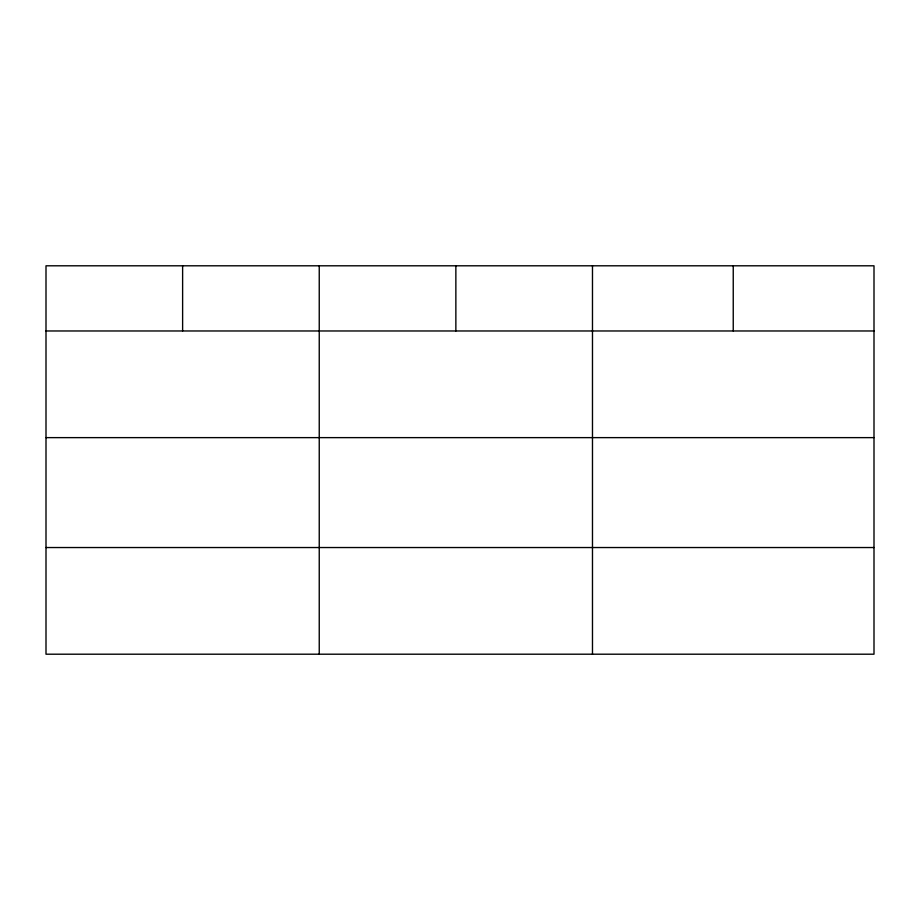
<?xml version="1.0" encoding="UTF-8"?>
<svg xmlns="http://www.w3.org/2000/svg" width="920" height="920" viewBox="0 0 920 920"><rect width="100%" height="100%" fill="white"/><g stroke="black" fill="none" stroke-linecap="round" stroke-linejoin="round"><path stroke-width="1.38" d="M874 437.632L874 265.799L46 265.799L46 654.2L874 654.2L874 437.632L46 437.632M46 330.97L874 330.97M46 547.538L874 547.538M733.24 265.799L733.24 330.97M592.48 265.799L592.48 654.2M455.86 265.799L455.86 330.97M319.24 265.799L319.24 654.2M182.62 265.799L182.62 330.97"/></g></svg>
